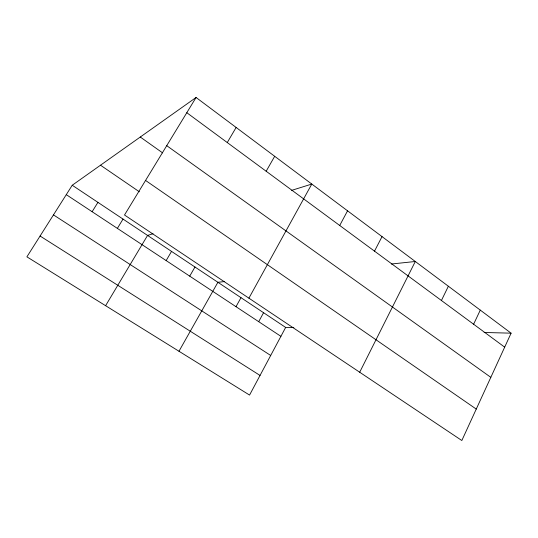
<?xml version="1.0" encoding="UTF-8"?>
<svg xmlns="http://www.w3.org/2000/svg" width="538" height="538" viewBox="0 0 538 538"><rect width="100%" height="100%" fill="white"/><g stroke="black" fill="none" stroke-linecap="round" stroke-linejoin="round"><path stroke-width="0.81" d="M511.1 333.17L461.833 440.514L124.507 215.005L196.074 97.486L511.1 333.17L484.119 332.477M473.608 324.232L480.286 310.11M441.422 300.5L448.369 286.236M359.7 372.229L415.296 261.495L391.368 264.017M374.509 251.145L382.034 236.606M339.72 225.489L347.555 210.815M293.829 327.635L285.658 327.427L249.558 395.074L26.9 256.841L72.233 185.247L196.074 97.486M258.704 321.677L263.573 312.712M248.912 298.166L311.791 184.063L291.603 190.378M236 306.687L240.99 297.669M178.979 351.253L217.897 282.282L224.38 281.603M266.169 171.245L274.683 156.296M189.726 276.149L194.978 267.016M166.155 260.587L171.535 251.401M227.258 142.55L236.135 127.459M105.603 305.698L147.56 235.429L153.027 233.714M117.371 228.381L123.027 219.087M92.119 211.716L97.929 202.362M40.081 236.027L260.036 375.443M53.464 214.891L270.695 355.47M66.275 194.655L280.903 336.331M72.233 185.247L285.658 327.427M100.505 165.213L139.362 191.79M145.556 180.445L476.258 409.082M140.277 137.029L162.624 152.893M166.733 145.67L490.824 377.346M186.807 112.711L504.684 347.151"/></g></svg>
